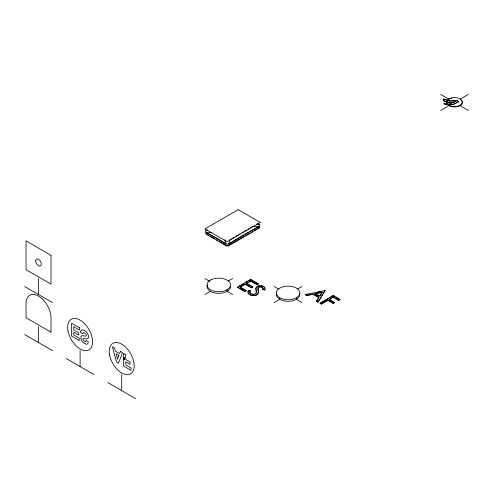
<?xml version="1.0" encoding="UTF-8"?>
<svg xmlns="http://www.w3.org/2000/svg" width="493" height="493" viewBox="0 0 493 493"><rect width="100%" height="100%" fill="white"/><g stroke="black" fill="none" stroke-linecap="round" stroke-linejoin="round"><path stroke-width="0.74" d="M256.305 292.984L255.892 288.719M258.418 291.831L257.747 293.822A4.727 2.73 0 0 1 255.288 295.116C252.736 295.597 249.396 295.245 248.022 292.743M263.108 288.602L262.979 289.798L264.883 289.952L265.043 288.51M262.979 289.798L263.009 287.986C261.98 286.365 259.25 286.199 258.005 287.647L258.418 292.152L257.747 294.142A4.727 2.73 0 0 1 255.288 295.436C252.736 295.917 249.396 295.566 248.022 293.064L248.373 290.451L250.173 290.71L249.834 291.942M257.383 223.576L259.324 224.703A1.96 1.134 0 0 1 259.324 226.305A469.04 270.805 -60 0 0 228.82 243.912L229.997 239.616L231.328 238.846M247.942 292.022L248.373 290.451M250.173 290.71L249.834 291.622L250.117 293.366M255.91 288.202L257.235 286.618M256.305 292.663L254.801 293.964A3.106 1.793 0 0 1 252.299 294.111L250.734 293.563L249.815 292.398M316.537 301.34L318.817 297.291L313.098 293.988L306.658 295.319L305.179 294.463L306.658 295.64L313.098 294.309L318.817 297.612L316.537 301.34L317.967 302.166L325.053 290.605L305.179 294.463M322.065 292.139L319.526 296.219L314.984 293.6L314.984 293.92L322.065 292.46L322.065 292.139L314.984 293.6M319.889 295.96L322.065 292.46M317.967 302.166L325.053 290.605M207.27 229.941L205.945 230.706A1.96 1.134 0 0 0 205.945 232.308A262.153 151.357 60 0 1 226.047 243.912A1.96 1.134 0 0 0 228.82 243.912M449.296 99.007L448.599 99.413A7.845 4.529 0 0 0 447.496 100.35M440.619 110.414L450.251 104.849M460.031 99.204L468.35 94.403M232.659 238.082L233.99 237.312M235.981 236.159L237.312 235.395M238.643 234.625L239.974 233.861M241.964 232.708L243.296 231.938M244.627 231.174L246.617 230.021M247.948 229.251L249.279 228.487M250.604 227.717L252.601 226.564L259.324 226.305L228.82 243.912M228.37 245.563L244.214 236.412M245.532 235.648L250.154 232.986M251.479 232.221L252.798 231.457M254.117 230.693L256.095 229.553M257.42 228.789L258.739 228.031M204.903 294.531L210.449 291.332M228.321 281.01L232.634 278.52M240.646 286.908L245.212 284.276L251.442 287.869L252.736 287.123L252.736 286.803L251.442 287.548L245.212 283.956L239.992 286.969L246.223 290.562L244.922 291.634L237.367 287.271L250.647 279.284L258.258 283.999L256.958 284.751L250.672 281.121L246.512 283.524L250.672 280.8L256.958 284.43L258.258 283.678M239.358 286.119L241.348 284.972M242.679 284.202L244.004 283.438M245.335 282.674L247.326 281.521M248.651 280.757L249.982 279.987M237.367 286.951L244.922 291.314L246.223 290.562M274.231 302.536L279.777 299.337L279.777 297.735A11.764 6.791 0 0 1 279.272 288.436L280.314 287.838A11.764 6.791 0 0 1 296.416 288.128A11.764 6.791 0 0 1 296.922 297.421L295.88 298.025A11.764 6.791 0 0 1 279.777 297.735M297.649 289.015L301.962 286.525M329.17 299.288L334.5 302.684L333.2 303.435L327.87 300.36L321.356 304.126L320.025 303.355L333.305 295.369L339.96 299.534L338.66 300.28L333.336 297.205L329.17 299.608L333.336 296.885L338.66 299.96L339.96 299.214M320.69 302.973L333.305 295.689L334.636 296.459M320.025 303.035L321.356 303.805L327.87 300.04L333.2 303.115L334.5 302.363M454.25 102.002L453.689 102.273L457.257 100.326L458.644 101.712L454.571 103.9L451.853 104.689L445.339 104.701L443.953 103.314L450.947 103.074L455.569 101.17M456.364 100.769L455.569 101.33M458.644 101.712L454.102 103.943L451.853 104.528L445.339 104.541L443.953 103.154M452.716 102.717L453.184 102.384M452.272 102.889L450.466 103.302M258.166 286.199L259.232 285.946M305.179 294.783L307.435 294.315M317.96 292.139L321.719 291.363M207.436 230.459L205.945 230.706A469.04 270.805 -60 0 1 207.202 229.917M457.257 100.356L449.881 100.973L443.287 98.964L443.287 100.695L448.938 102.439L453.085 102.556L449.413 102.649L444.298 101.065M458.644 101.872L457.257 100.486L449.881 101.096L443.287 99.093M211.922 232.542L205.945 232.308L226.047 243.912L224.87 239.616M262.979 289.477L264.883 289.631L264.883 289.952M248.373 290.771L250.173 291.03M256.335 224.216L259.324 224.703M261.524 285.971L262.615 286.248M443.287 100.566L444.298 100.936M440.619 94.403L448.95 99.21M460.018 105.601L468.35 110.414M325.053 290.925L324.733 290.42M335.967 297.23L339.96 299.534M329.17 299.608L334.5 302.684M315.631 294.296L318.879 296.17M207.196 234.415L208.527 235.186M209.858 235.956L214.517 238.643M216.513 239.795L217.844 240.566M219.175 241.336L226.497 245.563M316.537 301.02L317.967 301.845M274.231 286.525L278.557 289.021M301.962 302.536L296.398 299.325L296.398 297.723M251.282 279.969L258.258 283.999M246.512 283.204L252.736 286.803M246.512 283.524L247.757 284.245M249.002 284.96L250.247 285.681M251.492 286.402L252.736 287.123M240.615 287.647L246.223 290.882M204.903 278.52L209.845 281.374M232.634 294.531L227.07 291.32L227.07 289.718M24.65 286.525L52.381 302.536M123.57 357.622L124.193 357.98M123.57 357.863L124.193 358.22M123.57 358.103L124.193 358.46M123.57 358.343L124.402 358.824L124.402 359.539L123.57 359.058L123.57 357.382L124.193 357.739L124.193 359.422M123.57 358.584L124.402 359.058M123.57 358.824L124.402 359.298M24.65 334.556L52.381 350.566M66.247 358.571L93.978 374.581M107.844 382.586L135.575 398.597M263.57 286.679L264.365 287.271M263.009 288.306C261.98 286.686 259.25 286.519 258.005 287.967L258.166 290.617M265.043 288.83L264.864 287.647C262.935 284.843 257.494 284.683 255.91 287.881L256.397 291.911M338.66 299.96L338.66 300.28M333.305 295.369L333.305 295.689M333.336 296.885L333.336 297.205M333.2 303.115L333.2 303.435M327.87 300.04L327.87 300.36M321.356 303.805L321.356 304.126M313.098 293.988L313.098 294.309M306.658 295.319L306.658 295.64M256.958 284.43L256.958 284.751M251.442 287.548L251.442 287.869M250.647 279.284L250.647 279.605M250.672 280.8L250.672 281.121M245.212 283.956L245.212 284.276M244.922 291.314L244.922 291.634M123.983 357.622L123.983 359.298M123.774 357.499L123.774 359.181M121.709 374.581L121.709 390.592M80.112 350.566L80.112 366.576M38.516 278.52L38.516 294.531M38.516 326.551L38.516 342.561M462.231 101.7A7.845 4.529 0 0 1 460.37 105.397L459.673 105.804A7.845 4.529 0 0 1 447.287 104.202M446.738 103.111A7.845 4.529 0 0 1 446.676 101.977M450.922 98.372A7.845 4.529 0 0 1 451.828 98.144M461.682 100.609A7.845 4.529 0 0 1 462.015 101.145M446.954 103.351A7.845 4.529 0 0 1 455.711 97.614A7.845 4.529 0 0 1 460.973 104.633A7.845 4.529 0 0 1 447.73 104.393M205.784 233.244A1.664 0.961 0 0 0 206.216 234.169L226.256 245.742A1.664 0.961 0 0 0 228.61 245.742L259.053 228.167A1.664 0.961 0 0 0 259.484 227.236M257.438 223.502A262.153 151.357 60 0 1 259.324 224.703M259.09 227.298A1.313 0.758 0 0 1 259.09 227.674M227.76 245.767A1.313 0.758 0 0 1 227.107 245.767M206.179 233.682A1.313 0.758 0 0 1 206.179 233.306M254.801 294.284A3.106 1.793 0 0 1 252.299 294.432M230.527 286.316A11.764 6.791 0 0 1 227.593 291.018L226.552 291.622A11.764 6.791 0 0 1 212.779 292.374A11.764 6.791 0 0 1 207.288 285.046M299.719 293.471A11.764 6.791 0 0 1 296.922 299.023L295.88 299.627A11.764 6.791 0 0 1 282.107 300.379A11.764 6.791 0 0 1 276.616 293.052M80.76 331.444L80.636 332.529L82.744 333.749L83.243 332.646L84.593 332.886L85.985 334.143L86.441 335.468L86.016 336.14L82.208 335.684L81.148 336.183C79.7 339.609 83.095 343.763 86.528 344.219A4.665 2.693 60 0 0 88.161 342.746L88.284 341.704L86.263 340.54L85.825 341.624L84.593 341.409L83.034 339.609A1.276 0.739 60 0 1 83.348 338.395C92.314 341.717 88.001 330.082 82.473 329.971A4.622 2.668 60 0 0 80.76 331.444M120.391 351.423L119.602 353.604L115.387 351.17L114.592 348.076L112.398 346.807L116.527 361.973L118.462 363.088L122.591 352.692L120.391 351.423M118.899 355.422L117.494 359.28L116.089 353.801L118.899 355.422M238.181 209.673L204.903 228.888L227.088 241.699L260.366 222.485L238.181 209.673M210.986 279.833L209.944 280.431A11.764 6.791 0 0 0 210.449 289.73A11.764 6.791 0 0 0 226.552 290.02L227.593 289.416A11.764 6.791 0 0 0 227.088 280.123A11.764 6.791 0 0 0 210.986 279.833M50.995 255.306L26.037 240.892L26.037 269.714L50.995 284.122L50.995 255.306M79.41 327.765L71.59 323.248L71.59 336.029L79.231 340.441L79.231 338.106L73.697 334.907L73.697 332.171L78.794 335.111L78.794 332.775L73.697 329.835L73.697 326.797L79.41 330.094L79.41 327.765M125.752 354.516L123.638 353.296L123.638 366.077L131.021 370.335L131.021 368L125.752 364.962L125.752 361.825L130.053 364.309L130.053 361.973L125.752 359.489L125.752 354.516M50.995 332.159L26.037 317.745L26.037 303.337A17.649 10.187 60 0 1 38.516 296.133A17.649 10.187 60 0 1 50.995 317.745L50.995 332.159M35.742 260.908A3.919 2.262 60 0 0 39.902 266.084A3.919 2.262 60 0 0 39.902 260.538A3.919 2.262 60 0 0 35.742 260.908M67.96 330.834A17.649 10.187 60 0 0 88.654 349.993A17.649 10.187 60 0 0 83.718 322.841A17.649 10.187 60 0 0 67.96 330.834M109.563 354.849A17.649 10.187 60 0 0 130.251 374.008A17.649 10.187 60 0 0 125.314 346.862A17.649 10.187 60 0 0 109.563 354.849"/></g></svg>
